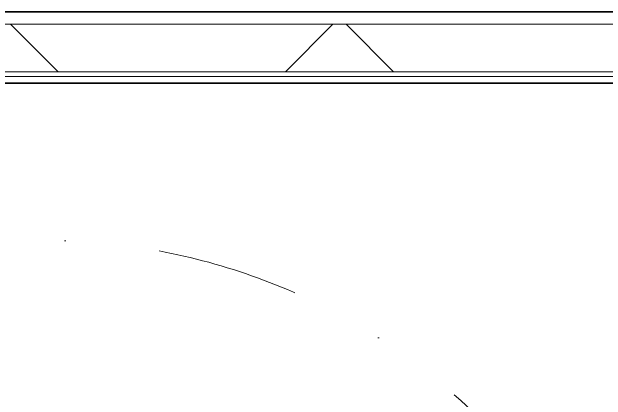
# Model space of a CAD drawing. Header units: millimetres. Extents: x -46592 to 140440, y -36427 to 76663.
# Drawn here: x 40314 to 40940, y 52984 to 53393 of the extents above; entities that cross this region are included whole.
import ezdxf

# ---------------------------------------------------------------- set-up
doc = ezdxf.new("R2010")
doc.units = ezdxf.units.MM
doc.linetypes.add('Pistekatko 3_2_mm', pattern=[350, 150, -100, 0, -100])
for name, color, linetype, lineweight in [('AR-C_APUVIIVA-1', 1, 'Pistekatko 3_2_mm', 18), ('AR1311_VS', 2, 'Continuous', 18), ('AR1311_VS-1', 2, 'Continuous', 35)]:
    doc.layers.add(name, color=color, linetype=linetype, lineweight=lineweight)

msp = doc.modelspace()

# ---------------------------------------------------------------- hatches: boundary and pattern name
at = {"layer": 'AR1311_VS'}
h = msp.add_hatch(dxfattribs=at)
h.set_pattern_fill('FP_1', color=256, style=0, pattern_type=2)
h.set_pattern_definition([(45, (0, 0), (-176.7767, 176.7767), []), (135, (0, 0), (-176.7767, -176.7767), [])])
h.paths.add_polyline_path([(38902.03, 53329.76), (39009.03, 53329.76), (39009.03, 53379.76), (38897.03, 53379.76), (38897.03, 53329.76)], flags=0)
h.paths.add_polyline_path([(39919.03, 53329.76), (41059.03, 53329.76), (41059.03, 53379.76), (39919.03, 53379.76)], flags=0)

# ---------------------------------------------------------------- linework, layer by layer
at = {"layer": 'AR-C_APUVIIVA-1'}
msp.add_arc((40349.79, 52501.88), 650, 35.35953, 190.42372, dxfattribs=at)
at = {"layer": 'AR1311_VS'}
for p, q in [((41059.03, 53379.76), (39919.03, 53379.76)), ((41009.03, 53329.76), (39919.03, 53329.76)), ((41004.03, 53324.76), (39919.03, 53324.76))]:
    msp.add_line(p, q, dxfattribs=at)
at = {"layer": 'AR1311_VS-1'}
for p, q in [((41074.03, 53392.76), (39919.03, 53392.76)), ((39919.03, 53317.76), (40997.03, 53317.76))]:
    msp.add_line(p, q, dxfattribs=at)

doc.saveas('drawing.dxf')
